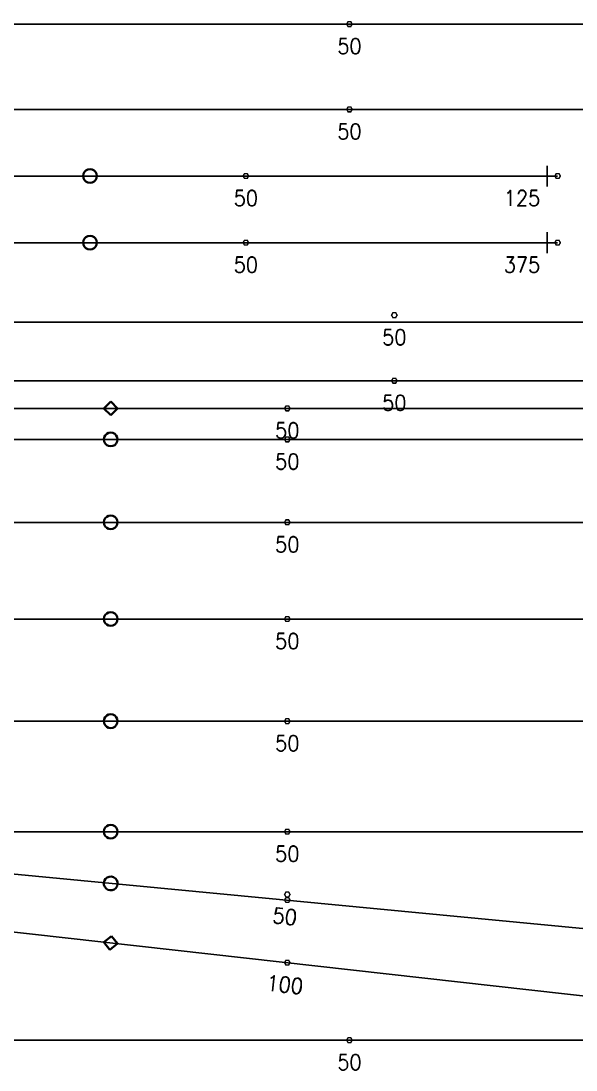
# Model space of a CAD drawing. Header units: millimetres. Extents: x 131629 to 589785, y -24154 to 45581.
# Drawn here: x 383678 to 391717, y 8167 to 23360 of the extents above; entities that cross this region are included whole.
import ezdxf
from ezdxf.enums import TextEntityAlignment as Align

# ---------------------------------------------------------------- set-up
doc = ezdxf.new("R2010")
doc.units = ezdxf.units.MM
doc.layers.get('0').update_dxf_attribs({"lineweight": 20})
doc.layers.get('Defpoints').update_dxf_attribs({"color": 151, "lineweight": 9})
doc.layers.add('ARES_TAG', color=3, linetype='Continuous')
doc.layers.add('NDC_S_TENDON', color=10, linetype='Continuous')
doc.layers.add('Current_plane_Column', color=7, linetype='Continuous', true_color=0x4b00ff)
for name, color, linetype, lineweight in [('NDC_S-TENDON', 6, 'Continuous', 35), ('NDC_S_ANNO', 7, 'Continuous', 20), ('NDC_S_DIM', 1, 'Continuous', 15), ('NDC_S_SYMBOL', 1, 'Continuous', 15)]:
    doc.layers.add(name, color=color, linetype=linetype, lineweight=lineweight)
doc.styles.add('ARES_ROMANS_0.36', font='romans.shx', dxfattribs={"width": 0.36, "bigfont": 'vns.shx'})
doc.styles.add('ARIAL', font='arial.ttf', dxfattribs={"width": 0.7})
doc.styles.get("Standard").update_dxf_attribs({"font": 'arial.ttf'})
doc.dimstyles.new('NDC_dim_150', dxfattribs={"dimscale": 150, "dimtxt": 2.5, "dimasz": 1.5, "dimexe": 1.5, "dimexo": 2.5, "dimgap": 1, "dimtad": 1, "dimdec": 0, "dimzin": 0, "dimdsep": 46, "dimtxsty": 'ARIAL', "dimblk": 'DIMMARK', "dimcen": 0.09, "dimdle": 1.2, "dimclrd": 1, "dimclre": 1, "dimclrt": 3, "dimadec": 0, "dimazin": 0, "dimtfac": 1, "dimtdec": 0, "dimtix": 1, "dimtofl": 0, "dimtmove": 0, "dimatfit": 3, "dimfxl": 4, "dimfxlon": 1, "dimtolj": 1, "dimtzin": 0, "dimarcsym": 0})

# ---------------------------------------------------------------- blocks, each defined once
blk = doc.blocks.new('*U625')
at = {"layer": 'NDC_S_TENDON'}
for p, q in [((-5409, 0), (-500, 0)), ((-500, 0), (5123, 0))]:
    blk.add_line(p, q, dxfattribs=at)
at = {"layer": 'ARES_TAG', "style": 'ARES_ROMANS_0.36', "width": 0.36}
blk.add_attdef('S3', text='', height=375, dxfattribs=at).set_placement((-10719, 0), align=Align.MIDDLE_CENTER)
blk = doc.blocks.new('*U642')
at = {"layer": 'NDC_S_TENDON'}
for p, q in [((-5426, 0), (-500, 0)), ((-500, 0), (5123, 0))]:
    blk.add_line(p, q, dxfattribs=at)
at = {"layer": 'ARES_TAG', "style": 'ARES_ROMANS_0.36', "width": 0.36}
blk.add_attdef('S3', text='', height=375, dxfattribs=at).set_placement((-10456, 0), align=Align.MIDDLE_CENTER)
blk = doc.blocks.new('*U626')
at = {"layer": 'NDC_S_TENDON'}
for p, q in [((-5409, 0), (-500, 0)), ((-500, 0), (5123, 0))]:
    blk.add_line(p, q, dxfattribs=at)
at = {"layer": 'ARES_TAG', "style": 'ARES_ROMANS_0.36', "width": 0.36}
blk.add_attdef('S3', text='', height=375, dxfattribs=at).set_placement((-9538, 0), align=Align.MIDDLE_CENTER)
blk = doc.blocks.new('*U638')
at = {"layer": 'NDC_S_SYMBOL', "color": 3}
blk.add_line((-9088, 0), (-7588, 0), dxfattribs=at)
blk.add_circle((-9538, 0), 450, dxfattribs=at)
at = {"layer": 'NDC_S_TENDON'}
for p, q in [((-5409, 0), (-500, 0)), ((-500, 0), (2837, 0)), ((2837, 0), (3639, 0)), ((3639, 0), (4639, 0)), ((4489, -150), (4489, 150))]:
    blk.add_line(p, q, dxfattribs=at)
blk.add_lwpolyline([(-5929, 0), (-6409, 150), (-6409, -150), (-5929, 0), (-5409, 0)], dxfattribs=at)
at = {"layer": 'ARES_TAG', "style": 'ARES_ROMANS_0.36', "width": 0.36}
blk.add_attdef('S3', text='', height=375, dxfattribs=at).set_placement((-9538, 0), align=Align.MIDDLE_CENTER)
blk = doc.blocks.new('*U633')
at = {"layer": 'NDC_S_TENDON'}
for p, q in [((-5408, 0), (-500, 0)), ((-500, 0), (5123, 0))]:
    blk.add_line(p, q, dxfattribs=at)
at = {"layer": 'ARES_TAG', "style": 'ARES_ROMANS_0.36', "width": 0.36}
blk.add_attdef('S3', text='', height=375, dxfattribs=at).set_placement((-9538, 0), align=Align.MIDDLE_CENTER)
blk = doc.blocks.new('*U623')
at = {"layer": 'NDC_S_TENDON'}
for p, q in [((-5409, 0), (-500, 0)), ((-500, 0), (5123, 0))]:
    blk.add_line(p, q, dxfattribs=at)
at = {"layer": 'ARES_TAG', "style": 'ARES_ROMANS_0.36', "width": 0.36}
blk.add_attdef('S3', text='', height=375, dxfattribs=at).set_placement((-10719, 0), align=Align.MIDDLE_CENTER)
blk = doc.blocks.new('*U621')
at = {"layer": 'NDC_S_TENDON'}
blk.add_line((-27706, -1264), (-16450, 0), dxfattribs=at)
at = {"layer": 'ARES_TAG', "style": 'ARES_ROMANS_0.36', "width": 0.36}
blk.add_attdef('S3', text='', height=375, rotation=6.4084, dxfattribs=at).set_placement((-31810, -1725), align=Align.MIDDLE_CENTER)
blk = doc.blocks.new('*U622')
at = {"layer": 'NDC_S_TENDON'}
blk.add_line((-27725, -1079), (-16450, 0), dxfattribs=at)
at = {"layer": 'ARES_TAG', "style": 'ARES_ROMANS_0.36', "width": 0.36}
blk.add_attdef('S3', text='', height=375, rotation=5.4684, dxfattribs=at).set_placement((-31836, -1473), align=Align.MIDDLE_CENTER)
blk = doc.blocks.new('*U640')
at = {"layer": 'NDC_S_TENDON'}
for p, q in [((-5409, 0), (-500, 0)), ((-500, 0), (5123, 0))]:
    blk.add_line(p, q, dxfattribs=at)
at = {"layer": 'ARES_TAG', "style": 'ARES_ROMANS_0.36', "width": 0.36}
blk.add_attdef('S3', text='', height=375, dxfattribs=at).set_placement((-9538, 0), align=Align.MIDDLE_CENTER)
blk = doc.blocks.new('TDX')
at = {"layer": 'NDC_S-TENDON', "linetype": 'Continuous'}
for p, q in [((2047, 11710, 2832), (2019, 11696, 2832)), ((2078, 11715, 2832), (2047, 11710, 2832)), ((2108, 11710, 2832), (2078, 11715, 2832)), ((2136, 11696, 2832), (2108, 11710, 2832)), ((1982, 11646, 2832), (1978, 11615, 2832)), ((1978, 11615, 2832), (1982, 11584, 2832)), ((1978, 11615, 2832), (1978, 11615, 2832)), ((1997, 11674, 2832), (1982, 11646, 2832)), ((1982, 11584, 2832), (1997, 11556, 2832)), ((2019, 11696, 2832), (1997, 11674, 2832)), ((1997, 11556, 2832), (2019, 11534, 2832)), ((2158, 11674, 2832), (2136, 11696, 2832)), ((2136, 11534, 2832), (2158, 11556, 2832)), ((2173, 11646, 2832), (2158, 11674, 2832)), ((2158, 11556, 2832), (2173, 11584, 2832)), ((2178, 11615, 2832), (2173, 11646, 2832)), ((2173, 11584, 2832), (2178, 11615, 2832)), ((2019, 11534, 2832), (2047, 11520, 2832)), ((2047, 11520, 2832), (2078, 11515, 2832)), ((2078, 11515, 2832), (2108, 11520, 2832)), ((2108, 11520, 2832), (2136, 11534, 2832)), ((1982, 10681, 2691), (1978, 10650, 2691)), ((1978, 10650, 2691), (1982, 10619, 2691)), ((1978, 10650, 2691), (1978, 10650, 2691)), ((1997, 10709, 2691), (1982, 10681, 2691)), ((2019, 10731, 2691), (1997, 10709, 2691)), ((2047, 10745, 2691), (2019, 10731, 2691)), ((2078, 10750, 2691), (2047, 10745, 2691)), ((2108, 10745, 2691), (2078, 10750, 2691)), ((2136, 10731, 2691), (2108, 10745, 2691)), ((2158, 10709, 2691), (2136, 10731, 2691)), ((2173, 10681, 2691), (2158, 10709, 2691)), ((2178, 10650, 2691), (2173, 10681, 2691)), ((2173, 10619, 2691), (2178, 10650, 2691)), ((1982, 10619, 2691), (1997, 10591, 2691)), ((1997, 10591, 2691), (2019, 10569, 2691)), ((2019, 10569, 2691), (2047, 10555, 2691)), ((2047, 10555, 2691), (2078, 10550, 2691)), ((2078, 10550, 2691), (2108, 10555, 2691)), ((2108, 10555, 2691), (2136, 10569, 2691)), ((2136, 10569, 2691), (2158, 10591, 2691)), ((2158, 10591, 2691), (2173, 10619, 2691)), ((2377, 8350, 2688), (2277, 8250, 2688)), ((2277, 8250, 2688), (2377, 8150, 2688)), ((2277, 8250, 2688), (2277, 8250, 2688)), ((2477, 8250, 2688), (2377, 8350, 2688)), ((2377, 8150, 2688), (2477, 8250, 2688)), ((2282, 7831, 2832), (2277, 7800, 2832)), ((2277, 7800, 2832), (2282, 7769, 2832)), ((2277, 7800, 2832), (2277, 7800, 2832)), ((2297, 7859, 2832), (2282, 7831, 2832)), ((2282, 7769, 2832), (2297, 7741, 2832)), ((2319, 7881, 2832), (2297, 7859, 2832)), ((2347, 7895, 2832), (2319, 7881, 2832)), ((2377, 7900, 2832), (2347, 7895, 2832)), ((2408, 7895, 2832), (2377, 7900, 2832)), ((2436, 7881, 2832), (2408, 7895, 2832)), ((2458, 7859, 2832), (2436, 7881, 2832)), ((2473, 7831, 2832), (2458, 7859, 2832)), ((2458, 7741, 2832), (2473, 7769, 2832)), ((2477, 7800, 2832), (2473, 7831, 2832)), ((2473, 7769, 2832), (2477, 7800, 2832)), ((2297, 7741, 2832), (2319, 7719, 2832)), ((2319, 7719, 2832), (2347, 7705, 2832)), ((2347, 7705, 2832), (2377, 7700, 2832)), ((2377, 7700, 2832), (2408, 7705, 2832)), ((2408, 7705, 2832), (2436, 7719, 2832)), ((2436, 7719, 2832), (2458, 7741, 2832)), ((2347, 6695, 2832), (2319, 6681, 2832)), ((2377, 6700, 2832), (2347, 6695, 2832)), ((2408, 6695, 2832), (2377, 6700, 2832)), ((2436, 6681, 2832), (2408, 6695, 2832)), ((2282, 6631, 2832), (2277, 6600, 2832)), ((2277, 6600, 2832), (2282, 6569, 2832)), ((2277, 6600, 2832), (2277, 6600, 2832)), ((2297, 6659, 2832), (2282, 6631, 2832)), ((2282, 6569, 2832), (2297, 6541, 2832)), ((2319, 6681, 2832), (2297, 6659, 2832)), ((2297, 6541, 2832), (2319, 6519, 2832)), ((2458, 6659, 2832), (2436, 6681, 2832)), ((2436, 6519, 2832), (2458, 6541, 2832)), ((2473, 6631, 2832), (2458, 6659, 2832)), ((2458, 6541, 2832), (2473, 6569, 2832)), ((2477, 6600, 2832), (2473, 6631, 2832)), ((2473, 6569, 2832), (2477, 6600, 2832)), ((2319, 6519, 2832), (2347, 6505, 2832)), ((2347, 6505, 2832), (2377, 6500, 2832)), ((2377, 6500, 2832), (2408, 6505, 2832)), ((2408, 6505, 2832), (2436, 6519, 2832)), ((2282, 5231, 2832), (2277, 5200, 2832)), ((2277, 5200, 2832), (2282, 5169, 2832)), ((2277, 5200, 2832), (2277, 5200, 2832)), ((2297, 5259, 2832), (2282, 5231, 2832)), ((2282, 5169, 2832), (2297, 5141, 2832)), ((2319, 5281, 2832), (2297, 5259, 2832)), ((2347, 5295, 2832), (2319, 5281, 2832)), ((2377, 5300, 2832), (2347, 5295, 2832)), ((2408, 5295, 2832), (2377, 5300, 2832)), ((2436, 5281, 2832), (2408, 5295, 2832)), ((2458, 5259, 2832), (2436, 5281, 2832)), ((2473, 5231, 2832), (2458, 5259, 2832)), ((2458, 5141, 2832), (2473, 5169, 2832)), ((2477, 5200, 2832), (2473, 5231, 2832)), ((2473, 5169, 2832), (2477, 5200, 2832)), ((2297, 5141, 2832), (2319, 5119, 2832)), ((2319, 5119, 2832), (2347, 5105, 2832)), ((2347, 5105, 2832), (2377, 5100, 2832)), ((2377, 5100, 2832), (2408, 5105, 2832)), ((2408, 5105, 2832), (2436, 5119, 2832)), ((2436, 5119, 2832), (2458, 5141, 2832)), ((2319, 3801, 2832), (2297, 3779, 2832)), ((2347, 3815, 2832), (2319, 3801, 2832)), ((2377, 3820, 2832), (2347, 3815, 2832)), ((2408, 3815, 2832), (2377, 3820, 2832)), ((2436, 3801, 2832), (2408, 3815, 2832)), ((2458, 3779, 2832), (2436, 3801, 2832)), ((2282, 3751, 2832), (2277, 3720, 2832)), ((2277, 3720, 2832), (2282, 3689, 2832)), ((2277, 3720, 2832), (2277, 3720, 2832)), ((2297, 3779, 2832), (2282, 3751, 2832)), ((2282, 3689, 2832), (2297, 3661, 2832)), ((2297, 3661, 2832), (2319, 3639, 2832)), ((2436, 3639, 2832), (2458, 3661, 2832)), ((2473, 3751, 2832), (2458, 3779, 2832)), ((2458, 3661, 2832), (2473, 3689, 2832)), ((2477, 3720, 2832), (2473, 3751, 2832)), ((2473, 3689, 2832), (2477, 3720, 2832)), ((2319, 3639, 2832), (2347, 3625, 2832)), ((2347, 3625, 2832), (2377, 3620, 2832)), ((2377, 3620, 2832), (2408, 3625, 2832)), ((2408, 3625, 2832), (2436, 3639, 2832)), ((2282, 2151, 2832), (2277, 2120, 2832)), ((2297, 2179, 2832), (2282, 2151, 2832)), ((2319, 2201, 2832), (2297, 2179, 2832)), ((2347, 2215, 2832), (2319, 2201, 2832)), ((2377, 2220, 2832), (2347, 2215, 2832)), ((2408, 2215, 2832), (2377, 2220, 2832)), ((2436, 2201, 2832), (2408, 2215, 2832)), ((2458, 2179, 2832), (2436, 2201, 2832)), ((2473, 2151, 2832), (2458, 2179, 2832)), ((2477, 2120, 2832), (2473, 2151, 2832)), ((2277, 2120, 2832), (2282, 2089, 2832)), ((2277, 2120, 2832), (2277, 2120, 2832)), ((2282, 2089, 2832), (2297, 2061, 2832)), ((2297, 2061, 2832), (2319, 2039, 2832)), ((2319, 2039, 2832), (2347, 2025, 2832)), ((2347, 2025, 2832), (2377, 2020, 2832)), ((2377, 2020, 2832), (2408, 2025, 2832)), ((2408, 2025, 2832), (2436, 2039, 2832)), ((2436, 2039, 2832), (2458, 2061, 2832)), ((2458, 2061, 2832), (2473, 2089, 2832)), ((2473, 2089, 2832), (2477, 2120, 2832)), ((2286, 1411, 2832), (2278, 1381, 2832)), ((2278, 1381, 2832), (2280, 1349, 2832)), ((2278, 1381, 2832), (2278, 1381, 2832)), ((2304, 1437, 2832), (2286, 1411, 2832)), ((2328, 1456, 2832), (2304, 1437, 2832)), ((2357, 1467, 2832), (2328, 1456, 2832)), ((2389, 1469, 2832), (2357, 1467, 2832)), ((2419, 1461, 2832), (2389, 1469, 2832)), ((2445, 1443, 2832), (2419, 1461, 2832)), ((2464, 1419, 2832), (2445, 1443, 2832)), ((2475, 1390, 2832), (2464, 1419, 2832)), ((2477, 1358, 2832), (2475, 1390, 2832)), ((2280, 1349, 2832), (2291, 1320, 2832)), ((2291, 1320, 2832), (2310, 1296, 2832)), ((2310, 1296, 2832), (2336, 1278, 2832)), ((2336, 1278, 2832), (2366, 1270, 2832)), ((2366, 1270, 2832), (2398, 1271, 2832)), ((2398, 1271, 2832), (2427, 1282, 2832)), ((2427, 1282, 2832), (2451, 1302, 2832)), ((2451, 1302, 2832), (2469, 1328, 2832)), ((2469, 1328, 2832), (2477, 1358, 2832)), ((2389, 608, 2663), (2278, 520, 2663)), ((2477, 498, 2663), (2389, 608, 2663)), ((2278, 520, 2663), (2366, 409, 2663)), ((2278, 520, 2663), (2278, 520, 2663)), ((2366, 409, 2663), (2477, 498, 2663))]:
    blk.add_line(p, q, dxfattribs=at)
for points, elevation in [([(5875, 13815, 20, 20, 0), (5855, 13850, 20, 20, 0), (5815, 13850, 20, 20, 0), (5795, 13815, 20, 20, 0), (5815, 13780, 20, 20, 0), (5855, 13780, 20, 20, 0)], 2800), ([(5875, 13815, 20, 20, 0), (5855, 13850, 20, 20, 0), (5815, 13850, 20, 20, 0), (5795, 13815, 20, 20, 0), (5815, 13780, 20, 20, 0), (5855, 13780, 20, 20, 0)], 2800), ([(5875, 13814, 20, 20, 0), (5855, 13849, 20, 20, 0), (5815, 13849, 20, 20, 0), (5795, 13814, 20, 20, 0), (5815, 13779, 20, 20, 0), (5855, 13779, 20, 20, 0)], 2225), ([(5875, 13814, 20, 20, 0), (5855, 13849, 20, 20, 0), (5815, 13849, 20, 20, 0), (5795, 13814, 20, 20, 0), (5815, 13779, 20, 20, 0), (5855, 13779, 20, 20, 0)], 2225), ([(5875, 12580, 20, 20, 0), (5855, 12615, 20, 20, 0), (5815, 12615, 20, 20, 0), (5795, 12580, 20, 20, 0), (5815, 12545, 20, 20, 0), (5855, 12545, 20, 20, 0)], 2800), ([(5875, 12580, 20, 20, 0), (5855, 12615, 20, 20, 0), (5815, 12615, 20, 20, 0), (5795, 12580, 20, 20, 0), (5815, 12545, 20, 20, 0), (5855, 12545, 20, 20, 0)], 2800), ([(5875, 12579, 20, 20, 0), (5855, 12614, 20, 20, 0), (5815, 12614, 20, 20, 0), (5795, 12579, 20, 20, 0), (5815, 12544, 20, 20, 0), (5855, 12544, 20, 20, 0)], 2225), ([(5875, 12579, 20, 20, 0), (5855, 12614, 20, 20, 0), (5815, 12614, 20, 20, 0), (5795, 12579, 20, 20, 0), (5815, 12544, 20, 20, 0), (5855, 12544, 20, 20, 0)], 2225), ([(4375, 11615, 20, 20, 0), (4355, 11650, 20, 20, 0), (4315, 11650, 20, 20, 0), (4295, 11615, 20, 20, 0), (4315, 11580, 20, 20, 0), (4355, 11580, 20, 20, 0)], 2800), ([(4375, 11615, 20, 20, 0), (4355, 11650, 20, 20, 0), (4315, 11650, 20, 20, 0), (4295, 11615, 20, 20, 0), (4315, 11580, 20, 20, 0), (4355, 11580, 20, 20, 0)], 2800), ([(4375, 11614, 20, 20, 0), (4355, 11649, 20, 20, 0), (4315, 11649, 20, 20, 0), (4295, 11614, 20, 20, 0), (4315, 11579, 20, 20, 0), (4355, 11579, 20, 20, 0)], 2225), ([(4375, 11614, 20, 20, 0), (4355, 11649, 20, 20, 0), (4315, 11649, 20, 20, 0), (4295, 11614, 20, 20, 0), (4315, 11579, 20, 20, 0), (4355, 11579, 20, 20, 0)], 2225), ([(8890, 11615, 20, 20, 0), (8870, 11650, 20, 20, 0), (8830, 11650, 20, 20, 0), (8810, 11615, 20, 20, 0), (8830, 11580, 20, 20, 0), (8870, 11580, 20, 20, 0)], 2875), ([(8890, 11615, 20, 20, 0), (8870, 11650, 20, 20, 0), (8830, 11650, 20, 20, 0), (8810, 11615, 20, 20, 0), (8830, 11580, 20, 20, 0), (8870, 11580, 20, 20, 0)], 2875), ([(8890, 11614, 20, 20, 0), (8870, 11649, 20, 20, 0), (8830, 11649, 20, 20, 0), (8810, 11614, 20, 20, 0), (8830, 11579, 20, 20, 0), (8870, 11579, 20, 20, 0)], 2300), ([(8890, 11614, 20, 20, 0), (8870, 11649, 20, 20, 0), (8830, 11649, 20, 20, 0), (8810, 11614, 20, 20, 0), (8830, 11579, 20, 20, 0), (8870, 11579, 20, 20, 0)], 2300), ([(4375, 10650, 20, 20, 0), (4355, 10685, 20, 20, 0), (4315, 10685, 20, 20, 0), (4295, 10650, 20, 20, 0), (4315, 10615, 20, 20, 0), (4355, 10615, 20, 20, 0)], 2550), ([(4375, 10650, 20, 20, 0), (4355, 10685, 20, 20, 0), (4315, 10685, 20, 20, 0), (4295, 10650, 20, 20, 0), (4315, 10615, 20, 20, 0), (4355, 10615, 20, 20, 0)], 2550), ([(4375, 10649, 20, 20, 0), (4355, 10684, 20, 20, 0), (4315, 10684, 20, 20, 0), (4295, 10649, 20, 20, 0), (4315, 10614, 20, 20, 0), (4355, 10614, 20, 20, 0)], 1975), ([(4375, 10649, 20, 20, 0), (4355, 10684, 20, 20, 0), (4315, 10684, 20, 20, 0), (4295, 10649, 20, 20, 0), (4315, 10614, 20, 20, 0), (4355, 10614, 20, 20, 0)], 1975), ([(8890, 10650, 20, 20, 0), (8870, 10685, 20, 20, 0), (8830, 10685, 20, 20, 0), (8810, 10650, 20, 20, 0), (8830, 10615, 20, 20, 0), (8870, 10615, 20, 20, 0)], 2875), ([(8890, 10650, 20, 20, 0), (8870, 10685, 20, 20, 0), (8830, 10685, 20, 20, 0), (8810, 10650, 20, 20, 0), (8830, 10615, 20, 20, 0), (8870, 10615, 20, 20, 0)], 2875), ([(8890, 10649, 20, 20, 0), (8870, 10684, 20, 20, 0), (8830, 10684, 20, 20, 0), (8810, 10649, 20, 20, 0), (8830, 10614, 20, 20, 0), (8870, 10614, 20, 20, 0)], 2300), ([(8890, 10649, 20, 20, 0), (8870, 10684, 20, 20, 0), (8830, 10684, 20, 20, 0), (8810, 10649, 20, 20, 0), (8830, 10614, 20, 20, 0), (8870, 10614, 20, 20, 0)], 2300), ([(6525, 9600, 20, 20, 0), (6505, 9635, 20, 20, 0), (6465, 9635, 20, 20, 0), (6445, 9600, 20, 20, 0), (6465, 9565, 20, 20, 0), (6505, 9565, 20, 20, 0)], 2550), ([(6525, 9600, 20, 20, 0), (6505, 9635, 20, 20, 0), (6465, 9635, 20, 20, 0), (6445, 9600, 20, 20, 0), (6465, 9565, 20, 20, 0), (6505, 9565, 20, 20, 0)], 2550), ([(6525, 9599, 20, 20, 0), (6505, 9634, 20, 20, 0), (6465, 9634, 20, 20, 0), (6445, 9599, 20, 20, 0), (6465, 9564, 20, 20, 0), (6505, 9564, 20, 20, 0)], 1975), ([(6525, 9599, 20, 20, 0), (6505, 9634, 20, 20, 0), (6465, 9634, 20, 20, 0), (6445, 9599, 20, 20, 0), (6465, 9564, 20, 20, 0), (6505, 9564, 20, 20, 0)], 1975), ([(6525, 8650, 20, 20, 0), (6505, 8685, 20, 20, 0), (6465, 8685, 20, 20, 0), (6445, 8650, 20, 20, 0), (6465, 8615, 20, 20, 0), (6505, 8615, 20, 20, 0)], 2550), ([(6525, 8650, 20, 20, 0), (6505, 8685, 20, 20, 0), (6465, 8685, 20, 20, 0), (6445, 8650, 20, 20, 0), (6465, 8615, 20, 20, 0), (6505, 8615, 20, 20, 0)], 2550), ([(6525, 8649, 20, 20, 0), (6505, 8684, 20, 20, 0), (6465, 8684, 20, 20, 0), (6445, 8649, 20, 20, 0), (6465, 8614, 20, 20, 0), (6505, 8614, 20, 20, 0)], 1975), ([(6525, 8649, 20, 20, 0), (6505, 8684, 20, 20, 0), (6465, 8684, 20, 20, 0), (6445, 8649, 20, 20, 0), (6465, 8614, 20, 20, 0), (6505, 8614, 20, 20, 0)], 1975), ([(4975, 8250, 20, 20, 0), (4955, 8285, 20, 20, 0), (4915, 8285, 20, 20, 0), (4895, 8250, 20, 20, 0), (4915, 8215, 20, 20, 0), (4955, 8215, 20, 20, 0)], 2550), ([(4975, 8250, 20, 20, 0), (4955, 8285, 20, 20, 0), (4915, 8285, 20, 20, 0), (4895, 8250, 20, 20, 0), (4915, 8215, 20, 20, 0), (4955, 8215, 20, 20, 0)], 2550), ([(4975, 8249, 20, 20, 0), (4955, 8284, 20, 20, 0), (4915, 8284, 20, 20, 0), (4895, 8249, 20, 20, 0), (4915, 8214, 20, 20, 0), (4955, 8214, 20, 20, 0)], 1975), ([(4975, 8249, 20, 20, 0), (4955, 8284, 20, 20, 0), (4915, 8284, 20, 20, 0), (4895, 8249, 20, 20, 0), (4915, 8214, 20, 20, 0), (4955, 8214, 20, 20, 0)], 1975), ([(4975, 7800, 20, 20, 0), (4955, 7834, 20, 20, 0), (4915, 7834, 20, 20, 0), (4895, 7800, 20, 20, 0), (4915, 7765, 20, 20, 0), (4955, 7765, 20, 20, 0)], 2800), ([(4975, 7800, 20, 20, 0), (4955, 7834, 20, 20, 0), (4915, 7834, 20, 20, 0), (4895, 7800, 20, 20, 0), (4915, 7765, 20, 20, 0), (4955, 7765, 20, 20, 0)], 2800), ([(4975, 7799, 20, 20, 0), (4955, 7833, 20, 20, 0), (4915, 7833, 20, 20, 0), (4895, 7799, 20, 20, 0), (4915, 7764, 20, 20, 0), (4955, 7764, 20, 20, 0)], 2225), ([(4975, 7799, 20, 20, 0), (4955, 7833, 20, 20, 0), (4915, 7833, 20, 20, 0), (4895, 7799, 20, 20, 0), (4915, 7764, 20, 20, 0), (4955, 7764, 20, 20, 0)], 2225), ([(4975, 6600, 20, 20, 0), (4955, 6635, 20, 20, 0), (4915, 6635, 20, 20, 0), (4895, 6600, 20, 20, 0), (4915, 6565, 20, 20, 0), (4955, 6565, 20, 20, 0)], 2800), ([(4975, 6600, 20, 20, 0), (4955, 6635, 20, 20, 0), (4915, 6635, 20, 20, 0), (4895, 6600, 20, 20, 0), (4915, 6565, 20, 20, 0), (4955, 6565, 20, 20, 0)], 2800), ([(4975, 6599, 20, 20, 0), (4955, 6634, 20, 20, 0), (4915, 6634, 20, 20, 0), (4895, 6599, 20, 20, 0), (4915, 6564, 20, 20, 0), (4955, 6564, 20, 20, 0)], 2225), ([(4975, 6599, 20, 20, 0), (4955, 6634, 20, 20, 0), (4915, 6634, 20, 20, 0), (4895, 6599, 20, 20, 0), (4915, 6564, 20, 20, 0), (4955, 6564, 20, 20, 0)], 2225), ([(4975, 5200, 20, 20, 0), (4955, 5235, 20, 20, 0), (4915, 5235, 20, 20, 0), (4895, 5200, 20, 20, 0), (4915, 5165, 20, 20, 0), (4955, 5165, 20, 20, 0)], 2800), ([(4975, 5200, 20, 20, 0), (4955, 5235, 20, 20, 0), (4915, 5235, 20, 20, 0), (4895, 5200, 20, 20, 0), (4915, 5165, 20, 20, 0), (4955, 5165, 20, 20, 0)], 2800), ([(4975, 5199, 20, 20, 0), (4955, 5234, 20, 20, 0), (4915, 5234, 20, 20, 0), (4895, 5199, 20, 20, 0), (4915, 5164, 20, 20, 0), (4955, 5164, 20, 20, 0)], 2225), ([(4975, 5199, 20, 20, 0), (4955, 5234, 20, 20, 0), (4915, 5234, 20, 20, 0), (4895, 5199, 20, 20, 0), (4915, 5164, 20, 20, 0), (4955, 5164, 20, 20, 0)], 2225), ([(4975, 3720, 20, 20, 0), (4955, 3755, 20, 20, 0), (4915, 3755, 20, 20, 0), (4895, 3720, 20, 20, 0), (4915, 3685, 20, 20, 0), (4955, 3685, 20, 20, 0)], 2800), ([(4975, 3720, 20, 20, 0), (4955, 3755, 20, 20, 0), (4915, 3755, 20, 20, 0), (4895, 3720, 20, 20, 0), (4915, 3685, 20, 20, 0), (4955, 3685, 20, 20, 0)], 2800), ([(4975, 3719, 20, 20, 0), (4955, 3754, 20, 20, 0), (4915, 3754, 20, 20, 0), (4895, 3719, 20, 20, 0), (4915, 3684, 20, 20, 0), (4955, 3684, 20, 20, 0)], 2225), ([(4975, 3719, 20, 20, 0), (4955, 3754, 20, 20, 0), (4915, 3754, 20, 20, 0), (4895, 3719, 20, 20, 0), (4915, 3684, 20, 20, 0), (4955, 3684, 20, 20, 0)], 2225), ([(4975, 2120, 20, 20, 0), (4955, 2155, 20, 20, 0), (4915, 2155, 20, 20, 0), (4895, 2120, 20, 20, 0), (4915, 2085, 20, 20, 0), (4955, 2085, 20, 20, 0)], 2800), ([(4975, 2120, 20, 20, 0), (4955, 2155, 20, 20, 0), (4915, 2155, 20, 20, 0), (4895, 2120, 20, 20, 0), (4915, 2085, 20, 20, 0), (4955, 2085, 20, 20, 0)], 2800), ([(4975, 2119, 20, 20, 0), (4955, 2154, 20, 20, 0), (4915, 2154, 20, 20, 0), (4895, 2119, 20, 20, 0), (4915, 2084, 20, 20, 0), (4955, 2084, 20, 20, 0)], 2225), ([(4975, 2119, 20, 20, 0), (4955, 2154, 20, 20, 0), (4915, 2154, 20, 20, 0), (4895, 2119, 20, 20, 0), (4915, 2084, 20, 20, 0), (4955, 2084, 20, 20, 0)], 2225), ([(4975, 1209, 20, 20, 0), (4955, 1244, 20, 20, 0), (4915, 1244, 20, 20, 0), (4895, 1209, 20, 20, 0), (4915, 1175, 20, 20, 0), (4955, 1175, 20, 20, 0)], 2225), ([(4975, 1209, 20, 20, 0), (4955, 1244, 20, 20, 0), (4915, 1244, 20, 20, 0), (4895, 1209, 20, 20, 0), (4915, 1175, 20, 20, 0), (4955, 1175, 20, 20, 0)], 2225), ([(4975, 1130, 20, 20, 0), (4955, 1164, 20, 20, 0), (4915, 1164, 20, 20, 0), (4895, 1130, 20, 20, 0), (4915, 1095, 20, 20, 0), (4955, 1095, 20, 20, 0)], 2800), ([(4975, 1130, 20, 20, 0), (4955, 1164, 20, 20, 0), (4915, 1164, 20, 20, 0), (4895, 1130, 20, 20, 0), (4915, 1095, 20, 20, 0), (4955, 1095, 20, 20, 0)], 2800), ([(4975, 223, 20, 20, 0), (4955, 257, 20, 20, 0), (4915, 257, 20, 20, 0), (4895, 223, 20, 20, 0), (4915, 188, 20, 20, 0), (4955, 188, 20, 20, 0)], 2500), ([(4975, 223, 20, 20, 0), (4955, 257, 20, 20, 0), (4915, 257, 20, 20, 0), (4895, 223, 20, 20, 0), (4915, 188, 20, 20, 0), (4955, 188, 20, 20, 0)], 2500), ([(4975, 221, 20, 20, 0), (4955, 256, 20, 20, 0), (4915, 256, 20, 20, 0), (4895, 221, 20, 20, 0), (4915, 187, 20, 20, 0), (4955, 187, 20, 20, 0)], 1925), ([(4975, 221, 20, 20, 0), (4955, 256, 20, 20, 0), (4915, 256, 20, 20, 0), (4895, 221, 20, 20, 0), (4915, 187, 20, 20, 0), (4955, 187, 20, 20, 0)], 1925), ([(5875, -900, 20, 20, 0), (5855, -865, 20, 20, 0), (5815, -865, 20, 20, 0), (5795, -900, 20, 20, 0), (5815, -935, 20, 20, 0), (5855, -935, 20, 20, 0)], -58), ([(5875, -900, 20, 20, 0), (5855, -865, 20, 20, 0), (5815, -865, 20, 20, 0), (5795, -900, 20, 20, 0), (5815, -935, 20, 20, 0), (5855, -935, 20, 20, 0)], -58)]:
    blk.add_lwpolyline(points, format="xyseb", close=True, dxfattribs=dict(at, elevation=elevation))
for name, p in [('*U633', (4208, 13814, -483)), ('*U633', (4208, 12579, -483)), ('*U640', (4209, 9499, -575)), ('*U640', (4209, 8649, -575)), ('*U642', (4226, 8249, 2098)), ('*U626', (4209, 7799, 2228)), ('*U626', (4209, 6599, 2228)), ('*U626', (4209, 5199, 2228)), ('*U626', (4209, 3719, 2228)), ('*U623', (4209, 2119, 2228)), ('*U625', (4379, -901, 2245))]:
    blk.add_blockref(name, p)
ref = blk.add_blockref('*U638', (4209, 11614, -575))
ref.add_attrib('S3', 'S2-12', dxfattribs={"layer": 'ARES_TAG', "height": 375, "style": 'ARES_ROMANS_0.36', "width": 0.36}).set_placement((-5330, 11614, -575), align=Align.MIDDLE_CENTER)
ref = blk.add_blockref('*U638', (4209, 10649, 2300))
ref.add_attrib('S3', 'S2-11', dxfattribs={"layer": 'ARES_TAG', "height": 375, "style": 'ARES_ROMANS_0.36', "width": 0.36}).set_placement((-5330, 10649, 2300), align=Align.MIDDLE_CENTER)
at = {"xscale": -1, "rotation": 180}
for name, p in [('*U622', (26500, 637, 2124)), ('*U621', (26500, -354, 1933))]:
    blk.add_blockref(name, p, dxfattribs=at)
at = {"layer": 'NDC_S_ANNO', "linetype": 'Continuous', "char_height": 225, "attachment_point": 5, "line_spacing_factor": 0.75}
for s, insert in [('\\FSTANDARD.shx;50', (5835, 13495, 2800)), ('\\FSTANDARD.shx;50', (5835, 13494, 2225)), ('\\FSTANDARD.shx;50', (5835, 12260, 2800)), ('\\FSTANDARD.shx;50', (5835, 12259, 2225)), ('\\FSTANDARD.shx;50', (4335, 11295, 2800)), ('\\FSTANDARD.shx;50', (4335, 11294, 2225)), ('\\FSTANDARD.shx;125', (8335, 11295, 2875)), ('\\FSTANDARD.shx;125', (8335, 11294, 2300)), ('\\FSTANDARD.shx;50', (4335, 10330, 2550)), ('\\FSTANDARD.shx;50', (4335, 10329, 1975)), ('\\FSTANDARD.shx;375', (8335, 10330, 2875)), ('\\FSTANDARD.shx;375', (8335, 10329, 2300)), ('\\FSTANDARD.shx;50', (6485, 9280, 2550)), ('\\FSTANDARD.shx;50', (6485, 9279, 1975)), ('\\FSTANDARD.shx;50', (6485, 8330, 2550)), ('\\FSTANDARD.shx;50', (6485, 8329, 1975)), ('\\FSTANDARD.shx;50', (4935, 7930, 2550)), ('\\FSTANDARD.shx;50', (4935, 7929, 1975)), ('\\FSTANDARD.shx;50', (4935, 7480, 2800)), ('\\FSTANDARD.shx;50', (4935, 7479, 2225)), ('\\FSTANDARD.shx;50', (4935, 6280, 2800)), ('\\FSTANDARD.shx;50', (4935, 6279, 2225)), ('\\FSTANDARD.shx;50', (4935, 4880, 2800)), ('\\FSTANDARD.shx;50', (4935, 4879, 2225)), ('\\FSTANDARD.shx;50', (4935, 3400, 2800)), ('\\FSTANDARD.shx;50', (4935, 3399, 2225)), ('\\FSTANDARD.shx;50', (4935, 1800, 2800)), ('\\FSTANDARD.shx;50', (4935, 1799, 2225)), ('\\FSTANDARD.shx;50', (5835, -1220, -58))]:
    blk.add_mtext(s, dxfattribs=dict(at, insert=insert))
at = {"layer": 'NDC_S_ANNO', "linetype": 'Continuous', "char_height": 225, "attachment_point": 5, "rotation": 353.6135, "line_spacing_factor": 0.75}
for s, insert in [('\\FSTANDARD.shx;50', (4899, 892, 2800)), ('\\FSTANDARD.shx;50', (4900, 891, 2225)), ('\\FSTANDARD.shx;100', (4899, -95, 2500)), ('\\FSTANDARD.shx;100', (4900, -97, 1925))]:
    blk.add_mtext(s, dxfattribs=dict(at, insert=insert))
blk = doc.blocks.new('DIMMARK')
at = {"layer": 'NDC_S_DIM', "color": 1}
blk.add_line((-1.5, 0), (1, 0), dxfattribs=at)
at = {"layer": 'NDC_S_DIM', "color": 2, "const_width": 0.1}
blk.add_lwpolyline([(-0.424, -0.424), (0.424, 0.424)], dxfattribs=at)
blk = doc.blocks.new('*D944')
at = {"layer": 'Defpoints', "color": 0, "ltscale": 100, "transparency": 16777216}
for p in [(393867, 9150, 1933), (378398, 8900), (381771, 8900)]:
    blk.add_point(p, dxfattribs=at)
at = {"layer": 'NDC_S_DIM', "color": 1, "lineweight": -2, "ltscale": 100, "transparency": 16777216}
for p, q in [((378398, 9375), (378398, 9600)), ((378992, 9150), (378173, 9150)), ((378998, 8900), (378173, 8900)), ((378398, 8675), (378398, 8450))]:
    blk.add_line(p, q, dxfattribs=at)
at = {"layer": 'NDC_S_DIM', "color": 1, "lineweight": -2, "ltscale": 100, "transparency": 16777216, "xscale": 225, "yscale": 225, "zscale": 225}
for p, rotation in [((378398, 9150), 270), ((378398, 8900), 90)]:
    blk.add_blockref('DIMMARK', p, dxfattribs=dict(at, rotation=rotation))
at = {"layer": 'NDC_S_DIM', "color": 3, "ltscale": 100, "transparency": 16777216, "insert": (377524, 9039), "char_height": 375, "attachment_point": 5, "rotation": 90, "style": 'ARIAL'}
blk.add_mtext('\\A1;250', dxfattribs=at)
blk = doc.blocks.new('*D1058')
at = {"layer": 'Defpoints', "color": 0, "ltscale": 100, "transparency": 16777216}
for p in [(378398, 10143), (394130, 10143, 2124), (393867, 9392, 1933)]:
    blk.add_point(p, dxfattribs=at)
at = {"layer": 'NDC_S_DIM', "color": 1, "lineweight": -2, "ltscale": 100, "transparency": 16777216}
for p, q in [((378398, 10368), (378398, 10593)), ((378991, 10143), (378173, 10143)), ((378992, 9392), (378173, 9392)), ((378398, 9167), (378398, 8942))]:
    blk.add_line(p, q, dxfattribs=at)
at = {"layer": 'NDC_S_DIM', "color": 1, "lineweight": -2, "ltscale": 100, "transparency": 16777216, "xscale": 225, "yscale": 225, "zscale": 225}
for p, rotation in [((378398, 10143), 270), ((378398, 9392), 90)]:
    blk.add_blockref('DIMMARK', p, dxfattribs=dict(at, rotation=rotation))
at = {"layer": 'NDC_S_DIM', "color": 3, "ltscale": 100, "transparency": 16777216, "insert": (378057, 9767), "char_height": 375, "attachment_point": 5, "rotation": 90, "style": 'ARIAL'}
blk.add_mtext('\\A1;750', dxfattribs=at)

msp = doc.modelspace()

# ---------------------------------------------------------------- block references
at = {"layer": 'Current_plane_Column'}
msp.add_blockref('TDX', (382600, 9500), dxfattribs=at)

# ---------------------------------------------------------------- dimensions: what is measured, and where the dimension line sits
at = {"layer": 'NDC_S_DIM', "ltscale": 100}
dim = msp.add_linear_dim(base=(378398.3311, 10142.5546), p1=(393866.5238, 9392.1273, 1932.7308), p2=(394130.0668, 10142.5546, 2124.3974), angle=90, dimstyle='NDC_dim_150', override={"dimtmove": 1}, dxfattribs=at)
dim.commit()
dim.dimension.update_dxf_attribs({"geometry": '*D1058', "text_midpoint": (378056.8662, 9767.341)})
dim = msp.add_linear_dim(base=(378398.3, 8900), p1=(393866.5, 9150.1, 1932.7), p2=(381770.9, 8900), angle=90, dimstyle='NDC_dim_150', override={"dimtmove": 1}, dxfattribs=at)
dim.commit()
dim.dimension.update_dxf_attribs({"geometry": '*D944', "text_midpoint": (377865.4, 9039.4), "dimtype": 160})

doc.saveas('drawing.dxf')
